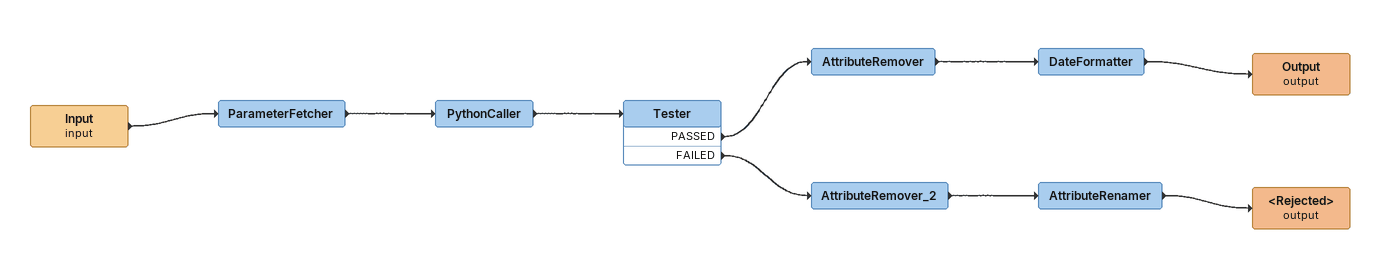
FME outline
Input (input)
    -> ParameterFetcher
ParameterFetcher
    -> PythonCaller
PythonCaller
    -> Tester
Tester
    PASSED -> AttributeRemover
    FAILED -> AttributeRemover_2
AttributeRemover
    -> DateFormatter
DateFormatter
    -> Output (output)
Output (output)
AttributeRemover_2
    -> AttributeRenamer
AttributeRenamer
    -> <Rejected> (output)
<Rejected> (output)
